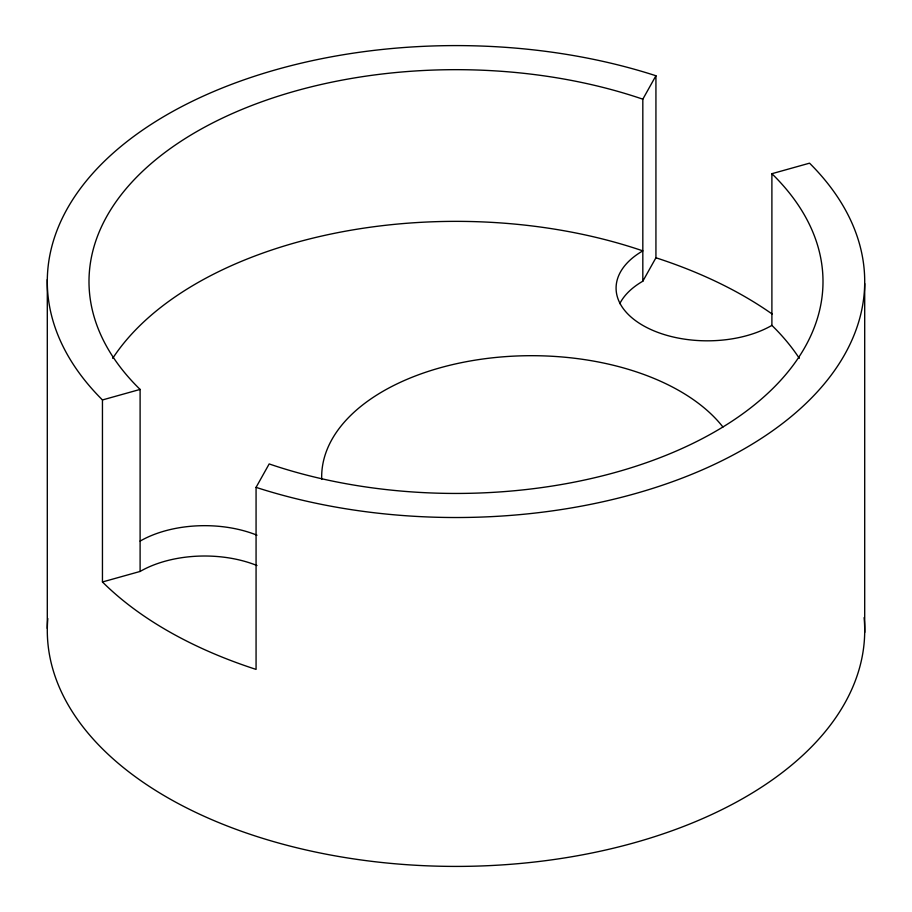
<?xml version="1.0" encoding="UTF-8"?>
<svg xmlns="http://www.w3.org/2000/svg" width="912" height="912" viewBox="0 0 912 912"><rect width="100%" height="100%" fill="white"/><g stroke="black" fill="none" stroke-linecap="round" stroke-linejoin="round"><path stroke-width="1.37" d="M256.067 487.361L269.177 463.934A367 211.892 0 0 0 715.51 431.387A367 211.892 0 0 0 771.894 173.702L809.548 163.168A408.713 235.969 0 0 1 747.088 447.199A408.713 235.969 0 0 1 256.067 487.361L256.067 669.397A408.713 235.969 0 0 1 102.452 581.97L102.452 399.946A408.713 235.969 0 0 1 164.912 115.915A408.713 235.969 0 0 1 655.933 75.753L655.933 257.777L642.823 281.204A91.268 52.691 0 0 0 619.784 303.628M642.823 281.204L642.823 99.18L655.933 75.753M102.452 399.946L140.106 389.424A367 211.892 0 0 1 196.49 131.727A367 211.892 0 0 1 642.823 99.18M102.452 581.97L140.106 571.448A91.268 52.691 0 0 1 256.979 565.531M864.701 283.564L864.701 632.438M771.894 173.702L771.894 325.39A367 211.892 0 0 1 799.311 358.348M140.106 389.424L140.106 571.448M47.299 279.562L47.299 628.436M864.109 617.618A408.713 235.969 0 0 1 456.809 866.411A408.713 235.969 0 0 1 47.812 618.564M655.933 257.777A408.713 235.969 0 0 1 772.099 314.002M112.689 358.348A367 211.892 0 0 1 642.823 250.868A91.268 52.691 0 0 0 642.823 325.39A91.268 52.691 0 0 0 771.894 325.39M140.106 541.101A91.268 52.691 0 0 1 256.979 535.196M321.719 479.438A209.931 121.205 0 0 1 485.275 358.678A209.931 121.205 0 0 1 722.931 427.021"/></g></svg>
